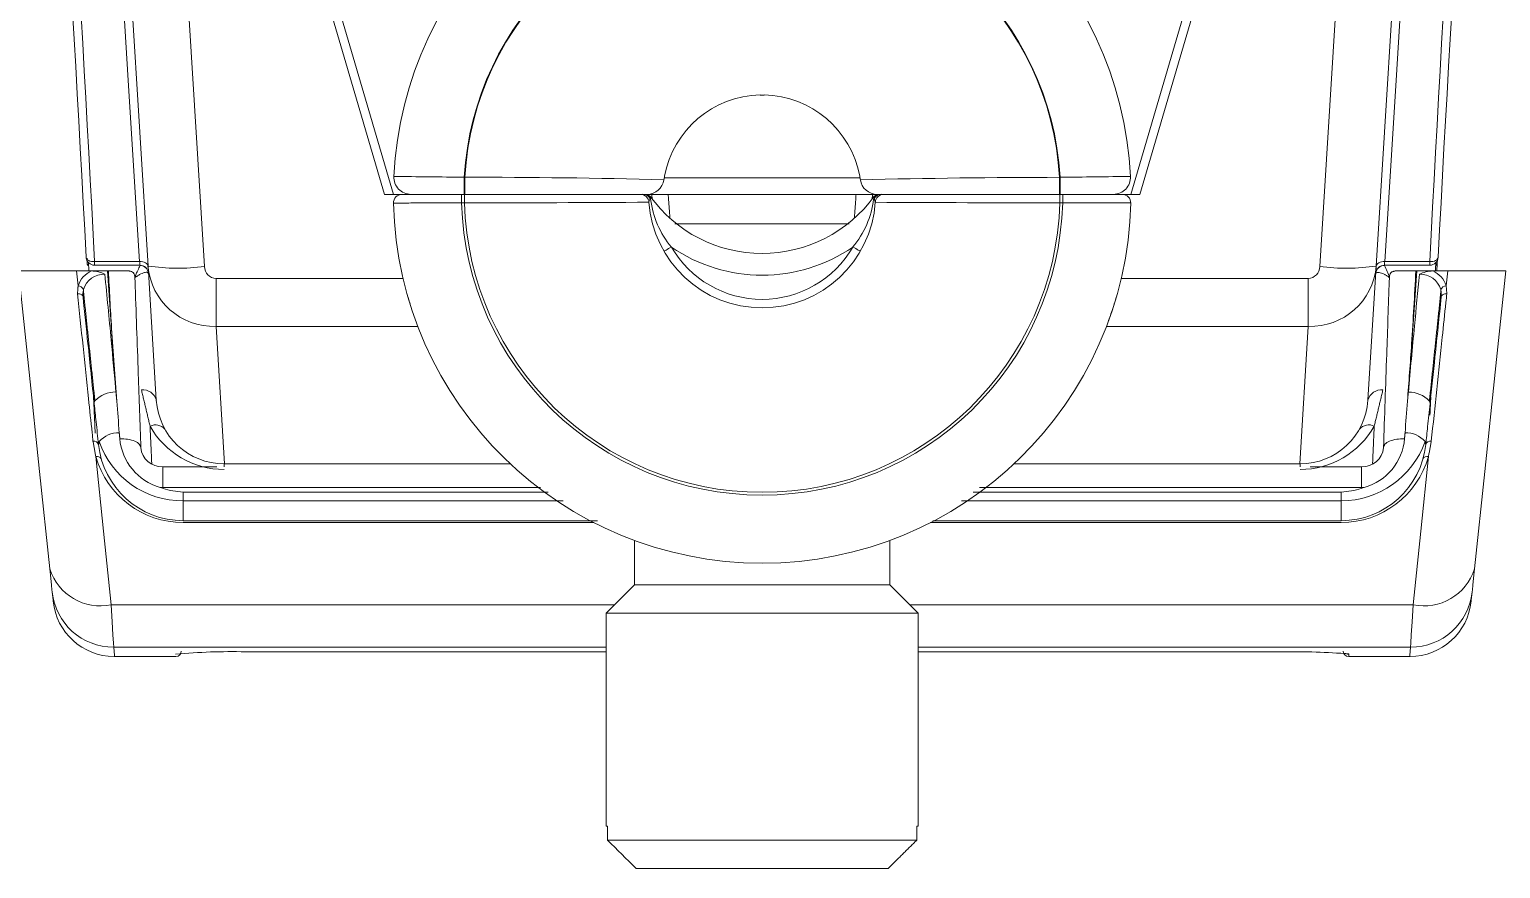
# Model space of a CAD drawing. Extents: x 9.3 to 87, y 1.1 to 68.8.
# Drawn here: x 36.881 to 39.474, y 2.223 to 3.701 of the extents above; entities that cross this region are included whole.
import ezdxf

# ---------------------------------------------------------------- set-up
doc = ezdxf.new("R2010")
doc.units = 0
doc.header["$MEASUREMENT"] = 0
doc.linetypes.add('SLD-Solid', pattern=[0])
doc.layers.add('OBJECT', color=7, linetype='CONTINUOUS')

msp = doc.modelspace()

# ---------------------------------------------------------------- linework, layer by layer
at = {"layer": 'OBJECT', "linetype": 'SLD-Solid', "lineweight": 15}
for p, q in [((37.1087, 4.8238), (37.5225, 3.4109)), ((38.8225, 3.4109), (39.2364, 4.8238)), ((37.0943, 4.8185), (37.1897, 3.2838)), ((37.5066, 3.4109), (37.0943, 4.8185)), ((39.2507, 4.8185), (38.8385, 3.4109)), ((39.1554, 3.2838), (39.2507, 4.8185)), ((37.0899, 3.2846), (37.01, 4.5692)), ((39.335, 4.5692), (39.2552, 3.2846)), ((38.1761, 3.5859), (38.169, 3.5859)), ((37.6474, 3.4409), (37.6474, 3.4109)), ((37.6474, 3.4409), (37.6484, 3.4409)), ((37.6484, 3.4409), (37.6484, 3.4109)), ((37.9999, 3.4399), (38.3451, 3.4399)), ((38.6967, 3.4409), (38.6967, 3.4109)), ((38.6967, 3.4409), (38.6977, 3.4409)), ((38.6977, 3.4409), (38.6977, 3.4109)), ((37.5066, 3.4109), (37.5377, 3.4109)), ((37.5377, 3.4109), (37.5532, 3.4109)), ((37.6427, 3.4109), (37.6477, 3.4109)), ((37.6427, 3.3959), (37.6427, 3.4109)), ((37.6484, 3.4109), (37.6477, 3.4109)), ((37.6477, 3.3959), (37.6477, 3.4109)), ((38.3753, 3.4109), (37.9697, 3.4109)), ((38.0069, 3.4109), (37.9975, 3.4109)), ((38.3475, 3.4109), (38.3381, 3.4109)), ((38.6973, 3.4109), (38.6967, 3.4109)), ((38.6973, 3.4109), (38.7023, 3.4109)), ((38.6973, 3.3959), (38.6973, 3.4109)), ((38.7023, 3.3959), (38.7023, 3.4109)), ((38.7918, 3.4109), (38.8073, 3.4109)), ((38.8073, 3.4109), (38.8385, 3.4109)), ((37.6477, 3.3959), (37.6427, 3.3959)), ((38.7023, 3.3959), (38.6973, 3.3959)), ((38.0188, 3.3588), (38.3262, 3.3588)), ((36.9639, 3.2759), (36.9905, 3.2759)), ((36.9639, 3.2759), (36.9666, 3.2498)), ((36.9905, 3.2759), (37.0185, 3.2759)), ((36.9958, 3.2923), (37.0749, 3.2923)), ((36.9958, 3.2859), (36.9958, 3.2923)), ((37.0757, 3.2859), (36.9958, 3.2859)), ((37.0185, 3.2759), (37.0201, 3.2759)), ((37.0185, 3.2759), (37.0333, 3.0626)), ((37.1045, 3.0485), (37.0899, 3.2846)), ((39.2552, 3.2846), (39.2405, 3.0485)), ((39.3493, 3.2859), (39.2694, 3.2859)), ((39.2702, 3.2923), (39.3493, 3.2923)), ((39.3117, 3.0626), (39.3266, 3.2759)), ((39.325, 3.2759), (39.3266, 3.2759)), ((39.3266, 3.2759), (39.3546, 3.2759)), ((39.3493, 3.2923), (39.3493, 3.2859)), ((39.3546, 3.2759), (39.3811, 3.2759)), ((39.3784, 3.2498), (39.3811, 3.2759)), ((37.2099, 3.2625), (37.5397, 3.2625)), ((37.2099, 3.2625), (37.2099, 3.1781)), ((38.8054, 3.2625), (39.1352, 3.2625)), ((39.1352, 3.1781), (39.1352, 3.2625)), ((38.7959, 3.2269), (38.7962, 3.2279)), ((37.5656, 3.1781), (37.2099, 3.1781)), ((37.2099, 3.1781), (37.2249, 2.9359)), ((39.1352, 3.1781), (38.7794, 3.1781)), ((39.1201, 2.9359), (39.1352, 3.1781)), ((37.2241, 2.9359), (37.224, 2.9309)), ((37.2249, 2.9359), (37.2243, 2.9359)), ((37.7288, 2.9359), (37.2249, 2.9359)), ((39.1201, 2.9359), (38.6162, 2.9359)), ((39.1207, 2.9359), (39.1201, 2.9359)), ((39.121, 2.9309), (39.121, 2.9359)), ((37.8757, 2.8327), (37.1518, 2.8327)), ((39.1932, 2.8327), (38.4694, 2.8327)), ((37.9475, 2.8011), (37.9475, 2.7229)), ((38.3975, 2.7229), (38.3975, 2.8011)), ((37.9475, 2.7229), (37.8975, 2.6729)), ((37.9475, 2.7229), (38.3975, 2.7229)), ((38.4475, 2.6729), (38.3975, 2.7229)), ((37.0251, 2.6876), (37.9122, 2.6876)), ((37.8975, 2.6729), (37.8975, 2.2979)), ((37.8975, 2.6729), (38.4475, 2.6729)), ((38.4329, 2.6876), (39.32, 2.6876)), ((38.4475, 2.2979), (38.4475, 2.6729)), ((37.8975, 2.6131), (37.0294, 2.6131)), ((37.0311, 2.5964), (37.1385, 2.5964)), ((37.2615, 2.6049), (37.8975, 2.6049)), ((37.2615, 2.6049), (37.8975, 2.6049)), ((37.2615, 2.6049), (37.2615, 2.6049)), ((39.3157, 2.6131), (38.4475, 2.6131)), ((38.4475, 2.6049), (39.0835, 2.6049)), ((38.4475, 2.6049), (39.0835, 2.6049)), ((39.0835, 2.6049), (39.0835, 2.6049)), ((39.2065, 2.5964), (39.314, 2.5964)), ((37.9001, 2.2979), (37.8975, 2.2979)), ((37.9001, 2.2729), (37.9001, 2.2979)), ((38.4475, 2.2979), (38.445, 2.2979)), ((38.445, 2.2979), (38.445, 2.2729)), ((37.9001, 2.2729), (38.445, 2.2729)), ((38.3944, 2.2229), (37.9507, 2.2229))]:
    msp.add_line(p, q, dxfattribs=at)
at = {"layer": 'OBJECT', "linetype": 'SLD-Solid', "lineweight": 15, "flags": 128}
for points in [[(37.0749, 3.2923), (37.0556, 3.602), (37.0359, 3.9193), (37.0157, 4.2438), (36.9951, 4.575)], [(39.35, 4.575), (39.3294, 4.2438), (39.3092, 3.9193), (39.2894, 3.602), (39.2702, 3.2923)], [(36.9808, 3.3002), (36.9811, 3.2986), (36.982, 3.297), (36.9834, 3.2956), (36.9853, 3.2944), (36.9876, 3.2934), (36.9901, 3.2927), (36.9929, 3.2924), (36.9958, 3.2923)], [(38.0125, 3.3181), (38.01, 3.3167), (38.0075, 3.3152), (38.0053, 3.3139), (38.0033, 3.3128), (38.0017, 3.3119), (38.0005, 3.3112), (37.9998, 3.3107), (37.9995, 3.3106)], [(38.3326, 3.3181), (38.3351, 3.3167), (38.3375, 3.3152), (38.3398, 3.3139), (38.3417, 3.3128), (38.3433, 3.3119), (38.3445, 3.3112), (38.3453, 3.3107), (38.3455, 3.3106)], [(39.3493, 3.2923), (39.3522, 3.2924), (39.3549, 3.2927), (39.3575, 3.2934), (39.3598, 3.2944), (39.3616, 3.2956), (39.363, 3.297), (39.3639, 3.2986), (39.3643, 3.3002)], [(36.9167, 2.7512), (36.8987, 2.9224), (36.8803, 3.0974), (36.8615, 3.2759)], [(37.0899, 3.2846), (37.0895, 3.2862), (37.0886, 3.2877), (37.0872, 3.2891), (37.0853, 3.2903), (37.083, 3.2912), (37.0805, 3.2919), (37.0777, 3.2923), (37.0749, 3.2923)], [(37.0757, 3.2859), (37.0756, 3.2862), (37.0755, 3.287), (37.0754, 3.2883), (37.0752, 3.2901), (37.0749, 3.2923)], [(39.2702, 3.2923), (39.2673, 3.2923), (39.2646, 3.2919), (39.262, 3.2912), (39.2598, 3.2903), (39.2579, 3.2891), (39.2565, 3.2877), (39.2556, 3.2862), (39.2552, 3.2846)], [(39.2702, 3.2923), (39.2699, 3.2901), (39.2697, 3.2883), (39.2695, 3.287), (39.2694, 3.2862), (39.2694, 3.2859)], [(39.4835, 3.2759), (39.4648, 3.0974), (39.4464, 2.9224), (39.4284, 2.7512)], [(36.9656, 3.2358), (36.9674, 3.2358), (36.9692, 3.2356), (36.9708, 3.2351), (36.9722, 3.2345), (36.9735, 3.2337), (36.9744, 3.2327), (36.975, 3.2317), (36.9753, 3.2305)], [(37.5489, 3.2277), (37.5489, 3.2275), (37.5493, 3.2264)], [(39.3795, 3.2358), (39.3776, 3.2358), (39.3759, 3.2356), (39.3742, 3.2351), (39.3728, 3.2345), (39.3716, 3.2337), (39.3707, 3.2327), (39.37, 3.2317), (39.3697, 3.2305)], [(36.9979, 2.9488), (37.0116, 2.8172), (37.0251, 2.6876)], [(39.32, 2.6876), (39.3334, 2.8172), (39.3471, 2.9488)], [(36.921, 2.7105), (36.9206, 2.7142), (36.9197, 2.7225), (36.9184, 2.7349), (36.9167, 2.7512)], [(39.4284, 2.7512), (39.4267, 2.7349), (39.4253, 2.7225), (39.4245, 2.7142), (39.4241, 2.7105)], [(36.9227, 2.694), (36.9225, 2.6959), (36.921, 2.7105)], [(39.4241, 2.7105), (39.4226, 2.6959), (39.4224, 2.694)], [(37.0251, 2.6876), (37.0268, 2.6578), (37.0281, 2.635), (37.029, 2.6199), (37.0294, 2.6131)], [(39.3157, 2.6131), (39.3161, 2.6199), (39.3169, 2.635), (39.3183, 2.6578), (39.32, 2.6876)], [(37.0294, 2.6131), (37.0309, 2.5983), (37.0311, 2.5964)], [(39.1996, 2.6018), (39.2029, 2.6014), (39.203, 2.6014)], [(39.2065, 2.6006), (39.2065, 2.5969), (39.2065, 2.5964)], [(39.314, 2.5964), (39.3142, 2.5983), (39.3157, 2.6131)]]:
    msp.add_lwpolyline(points, dxfattribs=at)
at = {"layer": 'OBJECT', "linetype": 'SLD-Solid', "lineweight": 15}
for centre, radius, start, end in [((-34.3457, -0.4152), 71.4232, 2.981849, 4.215566), ((-34.5275, -0.4278), 71.62, 2.977431, 4.209718), ((110.863, -0.4272), 71.6104, 175.790199, 177.022651), ((110.6958, -0.4155), 71.4283, 175.784468, 177.018096), ((38.1725, 3.4109), 0.65, 2.7735, 177.2265), ((38.1725, 3.4109), 0.526, 3.2696, 176.7304), ((38.1725, 3.4109), 0.525, 3.2758, 176.7242), ((38.1725, 3.411), 0.175, 91.1646, 169.5313), ((38.1725, 3.411), 0.175, 10.4687, 88.8353), ((37.5532, 3.4409), 0.03, 177.2265, 270), ((37.2, -29.4947), 32.9387, 89.22183, 89.43771), ((37.6632, -9.4073), 12.8483, 88.50067, 90.06621), ((37.9697, 3.4409), 0.03, 270, 351.585), ((38.1725, 3.4109), 0.175, 169.5241, 171.585), ((38.1725, 3.4109), 0.175, 8.415, 10.4759), ((38.7115, -11.7793), 15.2202, 90.05578, 91.37733), ((38.3753, 3.4409), 0.03, 188.415, 270), ((39.1504, -29.9594), 33.4034, 90.56379, 90.77666), ((38.7918, 3.4409), 0.03, 270, 2.7735), ((37.5377, 3.3959), 0.015, 90, 181.3536), ((37.958, 3.3959), 0.015, 4.0006, 90), ((37.9623, 3.3965), 0.0145, 28.7755, 89.6451), ((37.9635, 3.3964), 0.0145, 34.9097, 89.7869), ((37.9649, 3.3959), 0.015, 37.9736, 90.0077), ((38.1725, 3.5509), 0.2441, 215.8787, 324.0177), ((37.9863, 3.4114), 0.0139, 215.2025, 221.8799), ((38.1368, 3.4221), 0.1621, 187.0779, 219.923), ((38.2081, 3.4222), 0.1622, 320.0936, 352.9052), ((38.3802, 3.3959), 0.015, 89.9918, 141.8901), ((38.3587, 3.4115), 0.014, 318.149, 324.7687), ((38.3815, 3.3964), 0.0145, 90.2139, 145.0884), ((38.3828, 3.3965), 0.0145, 90.3549, 151.2245), ((38.387, 3.3959), 0.015, 90, 175.9994), ((38.8073, 3.3959), 0.015, 358.6464, 90), ((38.1725, 3.4109), 0.65, 181.3536, 358.6464), ((38.1725, 3.4109), 0.53, 181.6218, 358.3782), ((37.62, 62.5569), 59.161, 270.026845, 270.341865), ((38.1725, 3.4109), 0.525, 181.6372, 358.3628), ((38.1725, 3.4109), 0.2, 184.0006, 355.9994), ((38.7042, 56.0947), 52.6988, 269.63882, 269.99247), ((39.1132, 122.2379), 118.8426, 269.801923, 269.859792), ((36.9958, 3.3009), 0.015, 182.7161, 270.0003), ((38.1725, 3.4109), 0.185, 210.1118, 329.8882), ((38.1725, 3.5509), 0.2825, 235.4956, 304.5044), ((39.3493, 3.3009), 0.015, 269.9986, 357.2862), ((37.0072, 3.2367), 0.0426, 113.0809, 162.1513), ((37.0123, 3.2326), 0.0376, 87.7699, 163.8747), ((36.9872, 3.2122), 0.0638, 65.3549, 87.0609), ((37.0567, 3.2659), 0.01, 31.6347, 90.0022), ((37.0757, 3.2709), 0.015, 3.5558, 90), ((37.0757, 3.2707), 0.015, 3.6798, 89.9148), ((37.1425, 3.6438), 0.3631, 261.6558, 277.4561), ((37.206, 3.2947), 0.1166, 184.9675, 271.8881), ((37.2112, 3.284), 0.0216, 180.5215, 266.479), ((39.139, 3.2947), 0.1166, 268.1119, 355.0328), ((39.1338, 3.284), 0.0216, 273.5219, 359.4792), ((39.2025, 3.6438), 0.3631, 262.5438, 278.3443), ((39.2694, 3.2709), 0.015, 90, 176.4442), ((39.2693, 3.2707), 0.015, 90.0864, 176.3202), ((39.1714, 3.2313), 0.112, 17.0297, 29.0324), ((39.2883, 3.2659), 0.01, 90, 148.4979), ((39.3579, 3.2121), 0.0639, 92.9545, 114.6294), ((39.3326, 3.2325), 0.0377, 16.2492, 92.1062), ((39.3383, 3.2372), 0.042, 17.5002, 67.2669), ((36.9654, 3.238), 0.0119, 25.3474, 84.1837), ((39.3796, 3.238), 0.0119, 95.8174, 154.6514), ((38.1104, 3.3918), 0.585, 196.5074, 197.6299), ((38.1824, 3.4079), 0.6397, 342.4157, 343.6105), ((37.0321, 3.0143), 0.0484, 88.5186, 137.7764), ((37.0809, 3.0419), 0.0246, 15.5341, 96.0937), ((39.2642, 3.0419), 0.0246, 83.9068, 164.466), ((39.3118, 3.0115), 0.0511, 43.6256, 90.0791), ((30.6575, 2.536), 6.3978, 4.07596, 4.57595), ((37.2243, 3.0559), 0.12, 183.5561, 269.9999), ((39.1207, 3.0559), 0.12, 270.0001, 356.4439), ((46.2593, 2.4927), 6.9712, 175.44431, 175.90318), ((37.0376, 2.9463), 0.0445, 87.9634, 139.3864), ((37.1032, 2.9829), 0.0218, 41.0057, 116.2813), ((37.2242, 3.0762), 0.1501, 209.4227, 270.0354), ((39.1208, 3.0762), 0.1501, 269.9708, 330.5712), ((39.2419, 2.9829), 0.0218, 63.7195, 138.9933), ((39.3074, 2.9463), 0.0445, 40.6133, 92.0373), ((36.9946, 2.9675), 0.00849, 18.9488, 101.6387), ((37.1518, 2.9859), 0.15, 186.0003, 269.9997), ((37.1509, 3.0266), 0.1558, 199.2366, 270.343), ((37.138, 2.9891), 0.0983, 185.1029, 254.1903), ((37.1142, 2.968), 0.0371, 185.1836, 272.7026), ((39.1933, 3.0278), 0.157, 269.9704, 340.4502), ((39.1932, 2.9859), 0.15, 270.0004, 353.9997), ((39.2312, 2.9676), 0.0367, 266.7634, 355.3508), ((39.2083, 2.9881), 0.0969, 285.2457, 355.4609), ((39.3504, 2.9675), 0.00849, 78.3587, 161.0538), ((37.0004, 2.9412), 0.00808, 28.0462, 107.9287), ((37.1518, 2.9926), 0.16, 195.8871, 270.0235), ((39.1933, 2.9927), 0.16, 269.9843, 344.1052), ((39.3446, 2.9412), 0.00808, 72.0722, 151.9529), ((37.0063, 2.7797), 0.094, 197.6691, 281.5405), ((39.3388, 2.7797), 0.094, 258.4598, 342.3306), ((37.0292, 2.7219), 0.1089, 186.041, 270.0638), ((39.3158, 2.7219), 0.1089, 269.9361, 353.9591), ((37.0311, 2.7054), 0.109, 186, 269.4533), ((39.314, 2.7054), 0.109, 270.3967, 354), ((37.2375, 1.5294), 1.0758, 88.7211, 95.2758), ((37.1385, 2.6064), 0.01, 274.03, 359), ((39.1025, 1.1691), 1.436, 86.1224, 90.7563), ((39.2065, 2.6064), 0.01, 181, 270), ((39.2065, 2.6106), 0.00997, 245.6237, 270.0398)]:
    msp.add_arc(centre, radius, start, end, dxfattribs=at)
for start_param, end_param in [(1.782987, 1.795295), (4.487775, 4.500198)]:
    msp.add_ellipse((38.1725, 3.5407), major_axis=(0, 0.616), ratio=0.323038, start_param=start_param, end_param=end_param, dxfattribs=at)
for points, knots in [([(37.5377, 3.4109), (37.5382, 3.4109), (37.5395, 3.4109), (37.5521, 3.4109), (37.5758, 3.4109), (37.6073, 3.4109), (37.6309, 3.4109), (37.6427, 3.4109)], [0, 0, 0, 0, 0.141006, 0.355679, 0.570422, 0.785212, 1, 1, 1, 1]), ([(37.6474, 3.4109), (37.6404, 3.4109), (37.6229, 3.4109), (37.5964, 3.4109), (37.5726, 3.4109), (37.5564, 3.4109), (37.5543, 3.4109), (37.5532, 3.4109)], [0, 0, 0, 0, 0.142178, 0.356867, 0.571312, 0.785654, 1, 1, 1, 1]), ([(37.6477, 3.4109), (37.6689, 3.4109), (37.7249, 3.4109), (37.8111, 3.4109), (37.8909, 3.4109), (37.9469, 3.4109), (37.9543, 3.4109), (37.958, 3.4109)], [0, 0, 0, 0, 0.130935, 0.345883, 0.560583, 0.774807, 1, 1, 1, 1]), ([(37.9697, 3.4109), (37.9682, 3.4109), (37.9644, 3.4109), (37.926, 3.4109), (37.8532, 3.4109), (37.7568, 3.4109), (37.6845, 3.4109), (37.6484, 3.4109)], [0, 0, 0, 0, 0.138156, 0.353718, 0.569393, 0.78469, 1, 1, 1, 1]), ([(37.9749, 3.4034), (37.974, 3.4017), (37.973, 3.3996), (37.973, 3.3973), (37.973, 3.397)], [0, 0, 0, 0, 0.866762, 1, 1, 1, 1]), ([(37.9754, 3.4047), (37.9756, 3.4043), (37.9758, 3.4034), (37.9759, 3.4026), (37.9759, 3.4022)], [0, 0, 0, 0, 0.540173, 1, 1, 1, 1]), ([(38.3691, 3.4022), (38.3692, 3.4026), (38.3693, 3.4034), (38.3695, 3.4043), (38.3696, 3.4047)], [0, 0, 0, 0, 0.459829, 1, 1, 1, 1]), ([(38.6967, 3.4109), (38.6605, 3.4109), (38.5882, 3.4109), (38.4919, 3.4109), (38.419, 3.4109), (38.3807, 3.4109), (38.3768, 3.4109), (38.3753, 3.4109)], [0, 0, 0, 0, 0.21531, 0.430607, 0.646282, 0.861844, 1, 1, 1, 1]), ([(38.387, 3.4109), (38.3908, 3.4109), (38.3982, 3.4109), (38.4541, 3.4109), (38.5339, 3.4109), (38.6202, 3.4109), (38.6761, 3.4109), (38.6973, 3.4109)], [0, 0, 0, 0, 0.225193, 0.439417, 0.654117, 0.869065, 1, 1, 1, 1]), ([(38.7918, 3.4109), (38.7908, 3.4109), (38.7887, 3.4109), (38.7725, 3.4109), (38.7486, 3.4109), (38.7222, 3.4109), (38.7046, 3.4109), (38.6977, 3.4109)], [0, 0, 0, 0, 0.214346, 0.428687, 0.643131, 0.85782, 1, 1, 1, 1]), ([(38.7023, 3.4109), (38.7141, 3.4109), (38.7377, 3.4109), (38.7692, 3.4109), (38.793, 3.4109), (38.8056, 3.4109), (38.8068, 3.4109), (38.8073, 3.4109)], [0, 0, 0, 0, 0.214788, 0.429579, 0.64432, 0.858994, 1, 1, 1, 1]), ([(37.6427, 3.3959), (37.6292, 3.3959), (37.6022, 3.3958), (37.5663, 3.3957), (37.5391, 3.3956), (37.5247, 3.3956), (37.5233, 3.3956), (37.5227, 3.3956)], [0, 0, 0, 0, 0.214779, 0.429565, 0.64431, 0.858989, 1, 1, 1, 1]), ([(39.3632, 3.2985), (39.3631, 3.297), (39.3628, 3.2942), (39.3621, 3.2819), (39.3618, 3.2759)], [0, 0, 0, 0, 0.518325, 1, 1, 1, 1]), ([(36.8616, 3.2759), (36.8633, 3.2759), (36.8666, 3.2759), (36.8871, 3.2759), (36.9142, 3.2759), (36.9413, 3.2759), (36.9584, 3.2759), (36.9639, 3.2759)], [0, 0, 0, 0, 0.284536, 0.523872, 0.715593, 0.908515, 1, 1, 1, 1]), ([(37.0138, 3.2702), (37.0176, 3.2315), (37.0243, 3.1623), (37.0306, 3.0931), (37.0333, 3.0626)], [0, 0, 0, 0, 0.559991, 1, 1, 1, 1]), ([(37.0201, 3.2759), (37.0249, 3.2759), (37.0345, 3.2759), (37.0468, 3.2759), (37.0527, 3.2759), (37.0555, 3.2759)], [0, 0, 0, 0, 0.349466, 0.69853, 1, 1, 1, 1]), ([(37.035, 3.0464), (37.0317, 3.0893), (37.0258, 3.1657), (37.0218, 3.2423), (37.0201, 3.2759)], [0, 0, 0, 0, 0.560093, 1, 1, 1, 1]), ([(37.0666, 3.2666), (37.0666, 3.2668), (37.0665, 3.2672), (37.0664, 3.2682), (37.0658, 3.2706), (37.0637, 3.2737), (37.0595, 3.2758), (37.0561, 3.2759), (37.0555, 3.2759)], [0, 0, 0, 0, 0.017418, 0.042445, 0.118544, 0.430951, 0.890433, 1, 1, 1, 1]), ([(37.0666, 3.2641), (37.0666, 3.2642), (37.0667, 3.2644), (37.0671, 3.2654), (37.0684, 3.269), (37.0712, 3.2761), (37.0749, 3.2831), (37.0755, 3.2849), (37.0758, 3.2857)], [0, 0, 0, 0, 0.006289, 0.023309, 0.084029, 0.322828, 0.726736, 1, 1, 1, 1]), ([(37.0907, 3.2717), (37.09, 3.2725), (37.0888, 3.2741), (37.0829, 3.273), (37.0774, 3.2708), (37.0733, 3.2686), (37.0703, 3.2667), (37.0687, 3.2656), (37.0678, 3.2649), (37.0672, 3.2646), (37.0669, 3.2643), (37.0667, 3.2642), (37.0667, 3.2641), (37.0666, 3.2641)], [0, 0, 0, 0, 0.287143, 0.533202, 0.687215, 0.832126, 0.906886, 0.947881, 0.970741, 0.983558, 0.993545, 0.994883, 1, 1, 1, 1]), ([(39.2785, 3.2641), (39.2784, 3.2641), (39.2783, 3.2642), (39.2782, 3.2643), (39.278, 3.2645), (39.2776, 3.2647), (39.2769, 3.2652), (39.2756, 3.2661), (39.2744, 3.2669), (39.272, 3.2684), (39.2669, 3.2713), (39.2623, 3.2729), (39.2574, 3.2738), (39.2548, 3.2734), (39.2545, 3.272), (39.2544, 3.2717)], [0, 0, 0, 0, 0.005119, 0.006458, 0.01264, 0.022488, 0.040033, 0.071404, 0.128022, 0.149712, 0.276048, 0.584139, 0.603495, 0.904439, 1, 1, 1, 1]), ([(39.2896, 3.2759), (39.2871, 3.2755), (39.2821, 3.2747), (39.2794, 3.2714), (39.2787, 3.2684), (39.2786, 3.2676), (39.2785, 3.267), (39.2785, 3.2667), (39.2785, 3.2666)], [0, 0, 0, 0, 0.441207, 0.887423, 0.929923, 0.97269, 0.990007, 1, 1, 1, 1]), ([(39.2896, 3.2759), (39.2903, 3.2759), (39.2946, 3.2759), (39.3045, 3.2759), (39.3168, 3.2759), (39.3235, 3.2759), (39.325, 3.2759)], [0, 0, 0, 0, 0.084939, 0.512049, 0.892556, 1, 1, 1, 1]), ([(39.325, 3.2759), (39.3226, 3.2331), (39.3183, 3.1566), (39.3126, 3.0801), (39.3101, 3.0464)], [0, 0, 0, 0, 0.559924, 1, 1, 1, 1]), ([(39.3117, 3.0626), (39.3152, 3.1014), (39.3215, 3.1706), (39.3283, 3.2398), (39.3312, 3.2702)], [0, 0, 0, 0, 0.560011, 1, 1, 1, 1]), ([(39.3811, 3.2759), (39.3911, 3.2759), (39.4109, 3.2759), (39.4374, 3.2759), (39.4615, 3.2759), (39.4793, 3.2759), (39.4821, 3.2759), (39.4835, 3.2759)], [0, 0, 0, 0, 0.164475, 0.328634, 0.500073, 0.752161, 1, 1, 1, 1]), ([(36.9759, 3.2418), (36.9753, 3.238), (36.9747, 3.2341), (36.9753, 3.2305), (36.9753, 3.2305)], [0, 0, 0, 0, 0.999838, 1, 1, 1, 1]), ([(37.067, 3.2588), (37.067, 3.2589), (37.0669, 3.2616), (37.0667, 3.2642), (37.0666, 3.2666)], [0, 0, 0, 0, 0.050797, 1, 1, 1, 1]), ([(37.067, 3.2588), (37.0689, 3.2039), (37.0723, 3.1059), (37.0758, 3.0078), (37.0773, 2.9646)], [0, 0, 0, 0, 0.560012, 1, 1, 1, 1]), ([(39.2678, 2.9646), (39.2697, 3.0195), (39.2731, 3.1174), (39.2765, 3.2156), (39.2781, 3.2588)], [0, 0, 0, 0, 0.560022, 1, 1, 1, 1]), ([(39.2785, 3.2666), (39.2783, 3.2642), (39.2781, 3.2616), (39.2781, 3.2589), (39.2781, 3.2588)], [0, 0, 0, 0, 0.949204, 1, 1, 1, 1]), ([(39.3697, 3.2305), (39.3697, 3.2305), (39.3697, 3.2342), (39.3695, 3.238), (39.3692, 3.2418)], [0, 0, 0, 0, 0.000161, 1, 1, 1, 1]), ([(36.9929, 2.9758), (36.9924, 2.9808), (36.9898, 3.0058), (36.9807, 3.0916), (36.9721, 3.174), (36.9656, 3.2358)], [0, 0, 0, 0, 0.058487, 0.292436, 1, 1, 1, 1]), ([(36.9951, 3.0418), (36.9914, 3.077), (36.9848, 3.1398), (36.9782, 3.2028), (36.9753, 3.2305)], [0, 0, 0, 0, 0.560008, 1, 1, 1, 1]), ([(37.5484, 3.2293), (37.5484, 3.2293), (37.5484, 3.2294), (37.5485, 3.2289), (37.5489, 3.2277), (37.5493, 3.2264), (37.5495, 3.2256)], [0, 0, 0, 0, 0.092289, 0.355598, 0.621858, 1, 1, 1, 1]), ([(37.5505, 3.2223), (37.5501, 3.2237), (37.5493, 3.2264), (37.5487, 3.2282), (37.5485, 3.2291)], [0, 0, 0, 0, 0.497242, 1, 1, 1, 1]), ([(38.7946, 3.2223), (38.7936, 3.2192), (38.7896, 3.2062), (38.786, 3.1961), (38.7833, 3.1885)], [0, 0, 0, 0, 0.238512, 1, 1, 1, 1]), ([(38.7959, 3.2269), (38.7959, 3.2267), (38.7955, 3.2255), (38.795, 3.2237), (38.7946, 3.2223)], [0, 0, 0, 0, 0.208187, 1, 1, 1, 1]), ([(38.7961, 3.2274), (38.7961, 3.2275), (38.7963, 3.2282), (38.7965, 3.2289), (38.7967, 3.2295), (38.7966, 3.2291), (38.7962, 3.2278), (38.7959, 3.2269)], [0, 0, 0, 0, 0.03753, 0.189292, 0.339375, 0.553617, 1, 1, 1, 1]), ([(39.3697, 3.2305), (39.366, 3.1953), (39.3594, 3.1323), (39.3528, 3.0694), (39.3499, 3.0418)], [0, 0, 0, 0, 0.559995, 1, 1, 1, 1]), ([(39.3795, 3.2358), (39.3789, 3.2307), (39.3762, 3.205), (39.367, 3.1175), (39.3585, 3.0366), (39.3521, 2.9758)], [0, 0, 0, 0, 0.058487, 0.292436, 1, 1, 1, 1]), ([(37.0333, 3.0626), (37.0336, 3.0596), (37.0342, 3.0542), (37.0347, 3.0488), (37.035, 3.0464)], [0, 0, 0, 0, 0.559999, 1, 1, 1, 1]), ([(39.3101, 3.0464), (39.3104, 3.0495), (39.3109, 3.0549), (39.3115, 3.0602), (39.3117, 3.0626)], [0, 0, 0, 0, 0.560013, 1, 1, 1, 1]), ([(36.9963, 3.0468), (36.9958, 3.0458), (36.9951, 3.0441), (36.9951, 3.0425), (36.9951, 3.0418)], [0, 0, 0, 0, 0.572422, 1, 1, 1, 1]), ([(37.0027, 2.9703), (37.0012, 2.9836), (36.9987, 3.0074), (36.9962, 3.0313), (36.9951, 3.0418)], [0, 0, 0, 0, 0.56, 1, 1, 1, 1]), ([(39.3499, 3.0418), (39.3485, 3.0284), (39.346, 3.0046), (39.3435, 2.9807), (39.3424, 2.9703)], [0, 0, 0, 0, 0.56, 1, 1, 1, 1]), ([(39.3499, 3.0418), (39.3499, 3.0427), (39.3499, 3.0443), (39.3491, 3.046), (39.3488, 3.0468)], [0, 0, 0, 0, 0.5475, 1, 1, 1, 1]), ([(37.0773, 2.9646), (37.0767, 2.9667), (37.0755, 2.9709), (37.067, 2.9762), (37.0547, 2.9798), (37.0449, 2.9802), (37.0402, 2.9804)], [0, 0, 0, 0, 0.239135, 0.497539, 0.757312, 1, 1, 1, 1]), ([(39.2678, 2.9646), (39.2683, 2.9667), (39.2695, 2.9709), (39.278, 2.9762), (39.2904, 2.9798), (39.3002, 2.9802), (39.3049, 2.9804)], [0, 0, 0, 0, 0.239136, 0.497543, 0.757316, 1, 1, 1, 1]), ([(37.1159, 2.9309), (37.1159, 2.9305), (37.1159, 2.9295), (37.1159, 2.9217), (37.1159, 2.91), (37.1159, 2.8996), (37.1159, 2.8944)], [0, 0, 0, 0, 0.245063, 0.500002, 0.754938, 1, 1, 1, 1]), ([(39.2291, 2.9309), (39.2291, 2.9305), (39.2291, 2.9295), (39.2291, 2.9217), (39.2291, 2.91), (39.2291, 2.8996), (39.2291, 2.8944)], [0, 0, 0, 0, 0.245063, 0.500002, 0.754938, 1, 1, 1, 1]), ([(37.1112, 2.8946), (37.113, 2.8939), (37.1257, 2.8887), (37.1397, 2.8874), (37.1518, 2.8863)], [0, 0, 0, 0, 0.137585, 1, 1, 1, 1]), ([(37.1518, 2.8863), (37.1518, 2.8839), (37.1518, 2.8789), (37.1518, 2.8736), (37.1518, 2.8709)], [0, 0, 0, 0, 0.49439, 1, 1, 1, 1]), ([(39.1932, 2.8863), (39.2053, 2.8874), (39.2193, 2.8887), (39.2321, 2.8939), (39.2338, 2.8946)], [0, 0, 0, 0, 0.86234, 1, 1, 1, 1]), ([(39.1932, 2.8863), (39.1932, 2.8839), (39.1932, 2.8789), (39.1932, 2.8736), (39.1932, 2.8709)], [0, 0, 0, 0, 0.49439, 1, 1, 1, 1]), ([(37.1518, 2.8709), (37.1518, 2.8707), (37.1518, 2.8674), (37.1518, 2.8609), (37.1518, 2.8522), (37.1518, 2.8448), (37.1518, 2.8395), (37.1518, 2.8365), (37.1518, 2.8361), (37.1518, 2.8359)], [0, 0, 0, 0, 0.011386, 0.180272, 0.355532, 0.530779, 0.699668, 0.857108, 1, 1, 1, 1]), ([(39.1932, 2.8709), (39.1932, 2.8707), (39.1932, 2.8674), (39.1932, 2.8609), (39.1932, 2.8522), (39.1932, 2.8448), (39.1932, 2.8395), (39.1932, 2.8365), (39.1932, 2.8361), (39.1932, 2.8359)], [0, 0, 0, 0, 0.011386, 0.180272, 0.355532, 0.530779, 0.699668, 0.857108, 1, 1, 1, 1]), ([(39.1996, 2.6018), (39.201, 2.6017), (39.2062, 2.6013), (39.2063, 2.6009), (39.2065, 2.6006)], [0, 0, 0, 0, 0.269297, 1, 1, 1, 1]), ([(37.9507, 2.2229), (37.9504, 2.2232), (37.9336, 2.2398), (37.9167, 2.2565), (37.9001, 2.2729)], [0, 0, 0, 0, 0.013757, 1, 1, 1, 1])]:
    msp.add_open_spline(points, degree=3, knots=knots, dxfattribs=at)
for points in [[(37.9754, 3.4047), (37.9749, 3.4034)], [(37.9762, 3.4048), (37.9754, 3.4047)], [(38.0069, 3.4109), (38.0099, 3.3696)], [(38.3352, 3.3697), (38.3381, 3.4109)], [(38.3696, 3.4047), (38.3689, 3.4048)], [(38.3701, 3.4034), (38.3696, 3.4047)], [(38.372, 3.397), (38.3701, 3.4034)], [(36.9824, 3.2987), (36.983, 3.2857)], [(39.362, 3.2857), (39.3626, 3.2962)], [(36.9856, 3.2759), (36.985, 3.2908)], [(37.0906, 3.2719), (37.0907, 3.2717)], [(39.2544, 3.2717), (39.2544, 3.2719)], [(39.2892, 3.2759), (39.2896, 3.2759)], [(39.3601, 3.2905), (39.3594, 3.2759)], [(36.9656, 3.2358), (36.9666, 3.2498)], [(36.9762, 3.2431), (36.9759, 3.2418)], [(36.9759, 3.2418), (36.9963, 3.0468)], [(39.3488, 3.0468), (39.3692, 3.2418)], [(39.3692, 3.2418), (39.3689, 3.2431)], [(39.3784, 3.2498), (39.3795, 3.2358)], [(37.0935, 3.0025), (37.0783, 3.0663)], [(39.2668, 3.0663), (39.2515, 3.0025)], [(36.9968, 2.99), (36.9939, 3.0536)], [(39.3512, 3.0536), (39.3497, 3.0216)], [(37.0402, 2.9804), (37.0392, 2.9908)], [(37.0935, 3.0025), (37.0965, 2.9362)], [(39.2486, 2.9364), (39.2515, 3.0025)], [(39.3059, 2.9908), (39.3049, 2.9804)], [(36.9979, 2.9488), (36.9929, 2.9758)], [(37.0038, 2.9753), (37.0027, 2.9703)], [(39.3412, 2.9753), (39.3424, 2.9703)], [(39.3521, 2.9758), (39.3471, 2.9488)], [(37.1159, 2.9309), (37.2115, 2.9309)], [(39.1386, 2.9309), (39.2291, 2.9309)], [(37.1159, 2.8944), (37.1112, 2.8946)], [(37.7815, 2.8944), (37.1159, 2.8944)], [(37.1518, 2.8863), (37.7955, 2.8863)], [(38.5447, 2.8863), (39.1932, 2.8863)], [(39.2291, 2.8944), (38.5557, 2.8944)], [(39.2338, 2.8946), (39.2291, 2.8944)], [(37.1518, 2.8709), (37.8218, 2.8709)], [(38.5241, 2.8709), (39.1932, 2.8709)], [(37.882, 2.8359), (37.1518, 2.8359)], [(39.1932, 2.8359), (38.4735, 2.8359)], [(38.445, 2.2729), (38.3944, 2.2229)]]:
    msp.add_open_spline(points, degree=1, dxfattribs=at)

doc.saveas('drawing.dxf')
